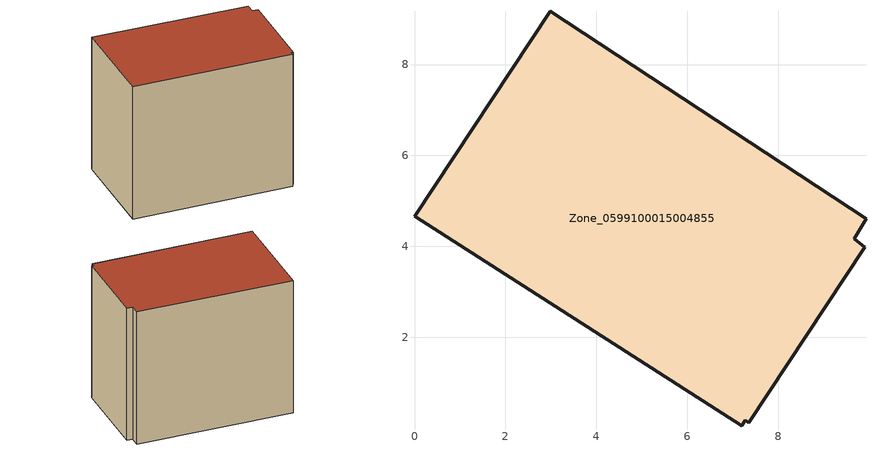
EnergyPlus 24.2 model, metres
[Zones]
Zone_0599100015004855
 floor ground (C_G): 0,4.66 2.99,9.18 9.93,4.6 9.67,4.17 9.91,3.98 7.35,0.12 7.27,0.18 7.2,0.05 z0.84
 wall outside (C_F): 2.99,9.18 0,4.66 7.2,0.05 7.27,0.18 7.35,0.12 9.91,3.98 9.67,4.17 9.93,4.6 2.99,9.18 z0.84:8.3
 roof outside (C_R): 9.93,4.6 2.99,9.18 0,4.66 7.2,0.05 7.27,0.18 7.35,0.12 9.91,3.98 9.67,4.17 z8.3
[BUILDING]
Pand.0599100015004855: North Axis=0; Terrain=City; Loads Convergence Tolerance Value=0.04; Temperature Convergence Tolerance Value=0.4; Solar Distribution=FullExterior; Maximum Number of Warmup Days=25; Minimum Number of Warmup Days=1
[Site:Location]
Rotterdam.The.Hague.AP_ZH_NLD Design_Conditions: Latitude=51.96; Longitude=4.45; Time Zone=1; Elevation=-4.5
[SITE:GROUNDTEMPERATURE:BUILDINGSURFACE]
18, 18, 18, 18, 18, 18, 18, 18, 18, 18, 18, 18
[MATERIAL] Thermal Absorptance=0.9; Solar Absorptance=0.7; Visible Absorptance=0.7
Name | Roughness | Thickness | Conductivity | Density | Specific Heat
G.TI.1975-1991 | MediumSmooth | 0.15 | 0.288461 | 540 | 1210
F.TI.1975-1991 | Rough | 0.3 | 0.230769 | 1920 | 840
R.TI.1975-1991 | MediumRough | 0.2 | 0.153846 | 1500 | 1000
[CONSTRUCTION]
C_G: G.TI.1975-1991
C_F: F.TI.1975-1991
C_R: R.TI.1975-1991
[ZONE]
Zone_0599100015004855: Type=1; Multiplier=1; Ceiling Height=Autocalculate; Volume=Autocalculate; Floor Area=autocalculate; Part of Total Floor Area=Yes
[ZONEINFILTRATION:DESIGNFLOWRATE]
Infil_Zone_0599100015004855: Zone or ZoneList or Space or SpaceList=Zone_0599100015004855; Schedule=AlwaysOn; Design Flow Rate Calculation Method=Flow/Area; Flow Rate per Floor Area=0.003; Constant Term Coefficient=1; Temperature Term Coefficient=0; Velocity Term Coefficient=0; Velocity Squared Term Coefficient=0
[HVACTEMPLATE:ZONE:IDEALLOADSAIRSYSTEM]
Zone_0599100015004855: Maximum Heating Supply Air Temperature=50; Minimum Cooling Supply Air Temperature=13; Maximum Heating Supply Air Humidity Ratio=0.0156; Minimum Cooling Supply Air Humidity Ratio=0.0077; Heating Limit=NoLimit; Cooling Limit=NoLimit; Dehumidification Control Type=ConstantSensibleHeatRatio; Cooling Sensible Heat Ratio=0.7; Dehumidification Setpoint=60; Humidification Control Type=None; Humidification Setpoint=30; Outdoor Air Method=None; Outdoor Air Flow Rate per Person=0.00944; Outdoor Air Flow Rate per Zone Floor Area=0; Outdoor Air Flow Rate per Zone=0; Demand Controlled Ventilation Type=None; Outdoor Air Economizer Type=NoEconomizer; Heat Recovery Type=None; Sensible Heat Recovery Effectiveness=0.7; Latent Heat Recovery Effectiveness=0.65
[ZONECONTROL:THERMOSTAT]
ThermostatControl_Zone_0599100015004855: Zone or ZoneList=Zone_0599100015004855; Control Type Schedule=DualSetpointControlType; Control 1=Thermostat_Zone_0599100015004855; Temperature Difference Between Cutout And Setpoint=0
[THERMOSTATSETPOINT:DUALSETPOINT]
Thermostat_Zone_0599100015004855: Heating Setpoint Temperature Schedule=HeatingSetpoint_Zone_0599100015004855; Cooling Setpoint Temperature Schedule=CoolingSetpoint_Zone_0599100015004855
[SCHEDULE:COMPACT]
HeatingSetpoint_Zone_0599100015004855: Through: 12/31, For: AllDays, Until: 24:00, 21
CoolingSetpoint_Zone_0599100015004855: Through: 12/31, For: AllDays, Until: 24:00, 24
DualSetpointControlType: Through: 12/31, For: AllDays, Until: 24:00, 4
AlwaysOn: Through: 12/31, For: AllDays, Until: 24:00, 1
